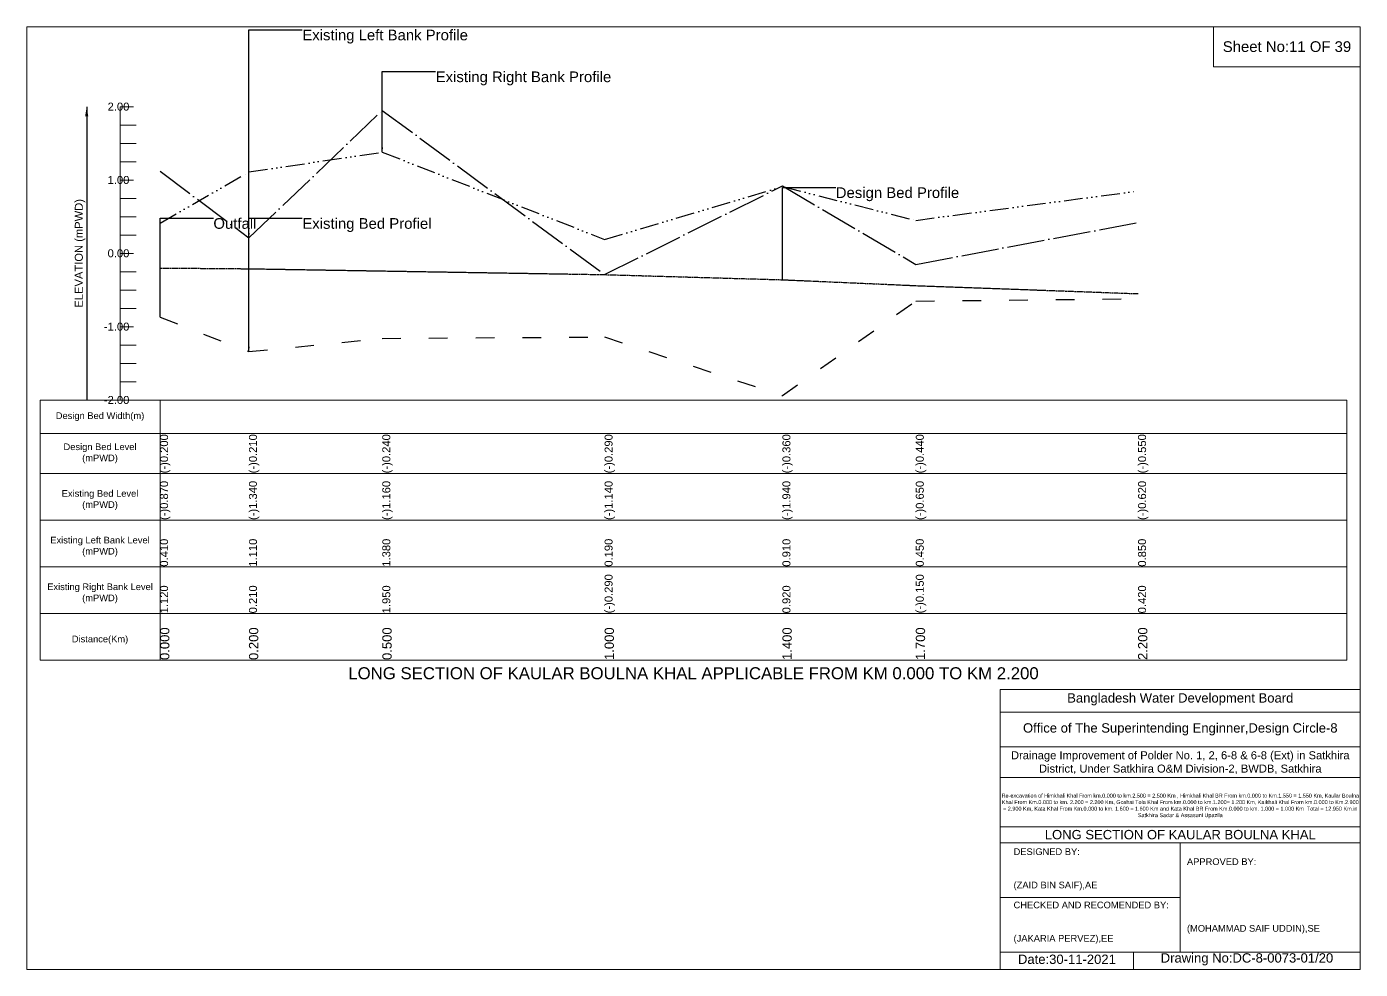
# Model space of a CAD drawing. Header units: inches. Extents: x 93000 to 486000, y -4242 to 0.
# Drawn here: x 200000 to 206000, y -4242 to 0 of the extents above; entities that cross this region are included whole.
import ezdxf

# ---------------------------------------------------------------- set-up
doc = ezdxf.new("R2010")
doc.units = ezdxf.units.IN
doc.header["$LTSCALE"] = 7
doc.header["$MEASUREMENT"] = 0
for name, pattern in [('ACAD_ISO03W100', [30, 12, -18]), ('ACAD_ISO04W100', [30, 24, -3, 0, -3]), ('ACAD_ISO14W100', [24, 12, -3, 0, -3, 0, -3, 0, -3]), ('CENTER', [2, 1.25, -0.25, 0.25, -0.25])]:
    doc.linetypes.add(name, pattern=pattern)
for name, color, linetype, lineweight in [('Cross section Data Border', 7, 'Continuous', 9), ('Design Bed Level Long Section', 7, 'CENTER', 25), ('Existing Bed Level for Long Section', 7, 'ACAD_ISO03W100', 25), ('Existing Left Bank of Long section', 7, 'ACAD_ISO04W100', 25), ('Existing Right Bank of Long Section', 7, 'ACAD_ISO14W100', 25), ('Long Section Border', 7, 'Continuous', 9), ('Long Section Labels', 7, 'Continuous', 9), ('Vscale for Long Section', 7, 'Continuous', 9)]:
    doc.layers.add(name, color=color, linetype=linetype, lineweight=lineweight)
doc.styles.get("Standard").update_dxf_attribs({"font": 'arial.ttf'})
doc.dimstyles.get("Standard").update_dxf_attribs({"dimtxt": 0.18, "dimasz": 0.18, "dimexe": 0.18, "dimexo": 0.0625, "dimgap": 0.09, "dimtad": 0, "dimtih": 1, "dimtoh": 1, "dimdec": 4, "dimzin": 0, "dimdsep": 46, "dimtxsty": 'Standard', "dimcen": 0.09, "dimadec": 0, "dimazin": 0, "dimtfac": 1, "dimtdec": 4, "dimtofl": 0, "dimtmove": 0, "dimatfit": 3, "dimfxl": 1, "dimtolj": 1, "dimtzin": 0, "dimarcsym": 0})

msp = doc.modelspace()

# ---------------------------------------------------------------- linework, layer by layer
at = {"layer": 'Cross section Data Border'}
for points in [[(200000, 0), (206000, 0), (206000, -4242), (200000, -4242)], [(205340, 0), (206000, 0), (206000, -180), (205340, -180)]]:
    msp.add_lwpolyline(points, close=True, dxfattribs=at)
for points in [[(204380, -4242), (204380, -2982), (206000, -2982)], [(204380, -3084), (206000, -3084)], [(204380, -3240), (206000, -3240)], [(204380, -3378), (206000, -3378)], [(204380, -3600), (206000, -3600)], [(204380, -3672), (206000, -3672)], [(205190, -3672), (205190, -4164)], [(204380, -3918), (205190, -3918)], [(204380, -4164), (206000, -4164)], [(204980, -4164), (204980, -4242)]]:
    msp.add_lwpolyline(points, dxfattribs=at)
at = {"layer": 'Design Bed Level Long Section'}
msp.add_lwpolyline([(200600, -1086), (201000, -1089.3), (201600, -1099.2), (202600, -1115.7), (203400, -1138.8), (204000, -1165.2), (205000, -1201.5)], dxfattribs=at)
at = {"layer": 'Existing Bed Level for Long Section'}
msp.add_lwpolyline([(200600, -1307.1), (201000, -1462.2), (201600, -1402.8), (202600, -1396.2), (203400, -1660.2), (204000, -1234.5), (205000, -1224.6)], dxfattribs=at)
at = {"layer": 'Existing Left Bank of Long section'}
msp.add_lwpolyline([(200600, -650.4), (201000, -950.7), (201600, -376.5), (202600, -1115.7), (203400, -716.4), (204000, -1069.5), (205000, -881.4)], dxfattribs=at)
at = {"layer": 'Existing Right Bank of Long Section'}
msp.add_lwpolyline([(200600, -884.7), (201000, -653.7), (201600, -564.6), (202600, -957.3), (203400, -719.7), (204000, -871.5), (205000, -739.5)], dxfattribs=at)
at = {"layer": 'Long Section Border'}
msp.add_lwpolyline([(200060, -1680), (205940, -1680), (205940, -2850), (200060, -2850)], close=True, dxfattribs=at)
for points in [[(200600, -1680), (200600, -2850)], [(200060, -1830), (205940, -1830)], [(200060, -2010), (205940, -2010)], [(200060, -2220), (205940, -2220)], [(200060, -2430), (205940, -2430)], [(200060, -2640), (205940, -2640)]]:
    msp.add_lwpolyline(points, dxfattribs=at)
at = {"layer": 'Vscale for Long Section'}
for points in [[(200420, -1680), (200420, -1350), (200420, -1020), (200420, -690), (200420, -360)], [(200420, -360), (200480, -360)], [(200420, -442.5), (200492, -442.5)], [(200420, -525), (200492, -525)], [(200420, -607.5), (200492, -607.5)], [(200420, -690), (200480, -690)], [(200420, -772.5), (200492, -772.5)], [(200420, -855), (200492, -855)], [(200420, -937.5), (200492, -937.5)], [(200420, -1020), (200480, -1020)], [(200420, -1102.5), (200492, -1102.5)], [(200420, -1185), (200492, -1185)], [(200420, -1267.5), (200492, -1267.5)], [(200420, -1350), (200480, -1350)], [(200420, -1432.5), (200492, -1432.5)], [(200420, -1515), (200492, -1515)], [(200420, -1597.5), (200492, -1597.5)], [(200420, -1680), (200480, -1680)]]:
    msp.add_lwpolyline(points, dxfattribs=at)

# ---------------------------------------------------------------- texts
at = {"layer": 'Cross section Data Border', "attachment_point": 5}
for s, insert, char_height in [('Sheet No:11 OF 39', (205670, -90), 48), ('Bangladesh Water Development Board', (205190, -3027), 42), ('Office of The Superintending Enginner,Design Circle-8', (205190, -3162), 42)]:
    msp.add_mtext(s, dxfattribs=dict(at, insert=insert, char_height=char_height))
at = {"layer": 'Cross section Data Border'}
for s, insert, char_height, width, attachment_point in [('Drainage Improvement of Polder No. 1, 2, 6-8 & 6-8 (Ext) in Satkhira District, Under Satkhira O&M Division-2, BWDB, Satkhira', (205190, -3312), 36, 1680, 5), ('Re-excavation of Himkhali Khal From km.0.000 to km.2.500 = 2.500 Km , Himkhali Khal BR From km.0.000 to Km.1.550 = 1.550 Km, Kaular Boulna Khal From Km.0.000 to km. 2.200 = 2.200 Km, Goshai Tola Khal From km.0.000 to km.1.200= 1.200 Km, Kaikhali Khal From km.0.000 to Km.2.900 = 2.900 Km, Kata Khal From Km.0.000 to km. 1.600 = 1.600 Km and Kata Khal BR From Km.0.000 to km. 1.000 = 1.000 Km  Total = 12.950 Km.in Satkhira Sadar & Assasuni Upazila', (205190, -3507), 17.611, 1620, 5), ('LONG SECTION OF KAULAR BOULNA KHAL', (205190, -3636), 42, 1680, 5), ('DESIGNED BY:^J^J^J(ZAID BIN SAIF),AE', (204440, -3792), 30, 840, 4), ('APPROVED BY:^J^J^J^J^J^J(MOHAMMAD SAIF UDDIN),SE', (205220, -3912), 30, 840, 4), ('CHECKED AND RECOMENDED BY:^J^J^J(JAKARIA PERVEZ),EE', (204440, -4032), 30, 840, 4), ('Date:30-11-2021', (204680, -4197), 42, 840, 5), ('Drawing No:DC-8-0073-01/20', (205490, -4197), 42, 1320, 5)]:
    msp.add_mtext(s, dxfattribs=dict(at, insert=insert, char_height=char_height, width=width, attachment_point=attachment_point))
at = {"layer": 'Long Section Border', "attachment_point": 5}
for s, insert, char_height in [('Design Bed Width(m)', (200330, -1755), 30), ('Design Bed Level^J(mPWD)', (200330, -1920), 30), ('Existing Bed Level^J(mPWD)', (200330, -2130), 30), ('Existing Left Bank Level^J(mPWD)', (200330, -2340), 30), ('Existing Right Bank Level^J(mPWD)', (200330, -2550), 30), ('Distance(Km)', (200330, -2760), 30), ('LONG SECTION OF KAULAR BOULNA KHAL APPLICABLE FROM KM 0.000 TO KM 2.200', (203000, -2910), 54)]:
    msp.add_mtext(s, dxfattribs=dict(at, insert=insert, char_height=char_height))
at = {"layer": 'Long Section Labels', "char_height": 48, "attachment_point": 1}
for s, insert in [('Existing Left Bank Profile', (201240, -13.5)), ('Existing Right Bank Profile', (201840, -201.6)), ('Design Bed Profile', (203640, -723)), ('Outfall', (200840, -861.6)), ('Existing Bed Profiel', (201240, -861.6))]:
    msp.add_mtext(s, dxfattribs=dict(at, insert=insert))
at = {"layer": 'Vscale for Long Section', "char_height": 36, "attachment_point": 6}
for s, insert in [('2.00', (200462, -360)), ('1.00', (200462, -690)), ('0.00', (200462, -1020)), ('-1.00', (200462, -1350)), ('-2.00', (200462, -1680))]:
    msp.add_mtext(s, dxfattribs=dict(at, insert=insert))
at = {"layer": 'Vscale for Long Section', "rotation": 90}
for s, insert, char_height, attachment_point in [('ELEVATION (mPWD)', (200240, -1020), 36, 5), ('(-)0.200', (200600, -2010), 36, 1), ('(-)0.210', (201000, -2010), 36, 1), ('(-)0.240', (201600, -2010), 36, 1), ('(-)0.290', (202600, -2010), 36, 1), ('(-)0.360', (203400, -2010), 36, 1), ('(-)0.440', (204000, -2010), 36, 1), ('(-)0.550', (205000, -2010), 36, 1), ('(-)0.870', (200600, -2220), 36, 1), ('(-)1.340', (201000, -2220), 36, 1), ('(-)1.160', (201600, -2220), 36, 1), ('(-)1.140', (202600, -2220), 36, 1), ('(-)1.940', (203400, -2220), 36, 1), ('(-)0.650', (204000, -2220), 36, 1), ('(-)0.620', (205000, -2220), 36, 1), ('0.410', (200600, -2430), 36, 1), ('1.110', (201000, -2430), 36, 1), ('1.380', (201600, -2430), 36, 1), ('0.190', (202600, -2430), 36, 1), ('0.910', (203400, -2430), 36, 1), ('0.450', (204000, -2430), 36, 1), ('0.850', (205000, -2430), 36, 1), ('1.120', (200600, -2640), 36, 1), ('0.210', (201000, -2640), 36, 1), ('1.950', (201600, -2640), 36, 1), ('(-)0.290', (202600, -2640), 36, 1), ('0.920', (203400, -2640), 36, 1), ('(-)0.150', (204000, -2640), 36, 1), ('0.420', (205000, -2640), 36, 1), ('0.000', (200600, -2850), 42, 1), ('0.200', (201000, -2850), 42, 1), ('0.500', (201600, -2850), 42, 1), ('1.000', (202600, -2850), 42, 1), ('1.400', (203400, -2850), 42, 1), ('1.700', (204000, -2850), 42, 1), ('2.200', (205000, -2850), 42, 1)]:
    msp.add_mtext(s, dxfattribs=dict(at, insert=insert, char_height=char_height, attachment_point=attachment_point))

# ---------------------------------------------------------------- leaders
at = {"layer": 'Long Section Labels', "annotation_type": 0, "has_hookline": 1, "hookline_direction": 0}
for points, text_width in [([(201000, -950.7), (201000, -13.5), (201239.9, -13.5)], 737.4), ([(201600, -564.6), (201600, -201.6), (201839.9, -201.6)], 782), ([(203400, -1138.8), (203400, -723), (203639.9, -723)], 547.4), ([(200600, -1307.1), (200600, -861.6), (200839.9, -861.6)], 185.8), ([(201000, -1462.2), (201000, -861.6), (201239.9, -861.6)], 571.4)]:
    msp.add_leader(points, dimstyle='Standard', override={"dimasz": 21.6}, dxfattribs=dict(at, text_width=text_width))
at = {"layer": 'Vscale for Long Section'}
msp.add_leader([(200270, -360), (200270, -1680)], dimstyle='Standard', override={"dimasz": 43.2}, dxfattribs=at)

doc.saveas('drawing.dxf')
